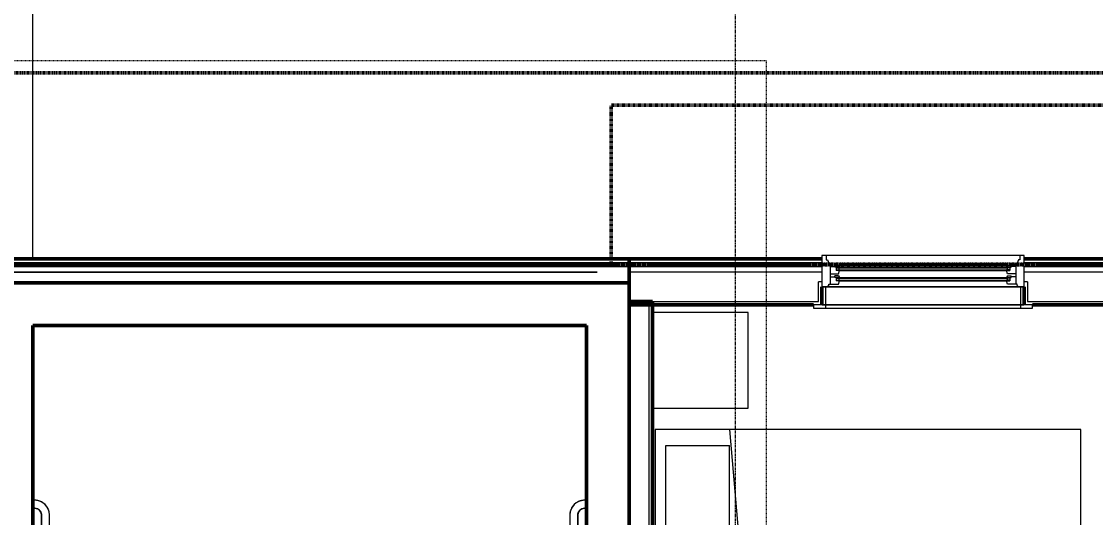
# Model space of a CAD drawing. Header units: inches. Extents: x -4266 to -1814, y 9706 to 12441.
# Drawn here: x -2634.4 to -2432.7, y 12041.1 to 12134.3 of the extents above; entities that cross this region are included whole.
import ezdxf

# ---------------------------------------------------------------- set-up
doc = ezdxf.new("R2010")
doc.units = ezdxf.units.IN
doc.header["$MEASUREMENT"] = 0
for name, pattern in [('Aligning Line 1_8_', [0.25, 0.125, -0.125]), ('Dash', [0.25, 0.125, -0.125]), ('Dash 1_16_', [0.125, 0.0625, -0.0625]), ('Double Dash 3_8_', [1, 0.375, -0.125, 0.125, -0.125, 0.125, -0.125]), ('Grid Line 1_2_', [0.875, 0.5, -0.125, 0.125, -0.125]), ('Overhead 1_16_', [0.101562, 0.0625, -0.039062])]:
    doc.linetypes.add(name, pattern=pattern)
for name, color, linetype, lineweight in [('A-ANNO-DIMS', 211, 'Continuous', 9), ('A-ANNO-DIMS-96', 211, 'Continuous', 9), ('A-FLOR-2', 10, 'Continuous', 13), ('A-FLOR-HRAL-1', 7, 'Continuous', 9), ('A-GLAZ-1', 7, 'Continuous', 9), ('A-GLAZ-2', 50, 'Continuous', 20), ('A-WALL', 113, 'Continuous', 13), ('A-WALL-3', 250, 'Continuous', 50), ('A-WALL-4', 10, 'Continuous', 13), ('A-WALL-9', 113, 'Continuous', 50), ('C-PROP-LINE-1', 250, 'Double Dash 3_8_', 50), ('C-PROP-LINE-2', 91, 'Dash 1_16_', 50), ('G-ANNO-SYMB-1', 147, 'Aligning Line 1_8_', 9), ('I-FURN-1', 7, 'Continuous', 9), ('I-FURN-HDLN-1', 7, 'Dash', 9), ('S-GRID-1', 1, 'Grid Line 1_2_', 9), ('S-STRS-MBND-1', 7, 'Overhead 1_16_', 9)]:
    doc.layers.add(name, color=color, linetype=linetype, lineweight=lineweight)
doc.styles.add('Century Gothic', font='ufonts.com_century-gothic.ttf', dxfattribs={"height": 9})
doc.dimstyles.new('OD__1_16__Tol__', dxfattribs={"dimscale": 12, "dimtxt": 9.397514, "dimasz": 1, "dimexe": 0.75, "dimexo": 0.5, "dimgap": 0.125, "dimtad": 1, "dimdec": 4, "dimrnd": 0.0625, "dimzin": 3, "dimdsep": 46, "dimlunit": 4, "dimtxsty": 'Century Gothic', "dimblk1": 'OBLIQUE', "dimblk2": 'OBLIQUE', "dimsah": 1, "dimcen": 0.09, "dimdle": 0.75, "dimazin": 0, "dimtfac": 1, "dimtdec": 4, "dimtix": 1, "dimtmove": 0, "dimatfit": 3, "dimfxl": 1, "dimtvp": 1, "dimtfill": 1, "dimfrac": 2, "dimtolj": 1, "dimtzin": 0, "dimarcsym": 2})

# ---------------------------------------------------------------- blocks, each defined once
blk = doc.blocks.new('DIMBLOCK18-FLOOR PLAN - 1ST FLOOR')
at = {"layer": 'A-ANNO-DIMS-96', "lineweight": 50}
for p, q in [((-4038.48, 12087.19), (-4044.48, 12093.19)), ((-4038.48, 12087.19), (-4032.48, 12081.19)), ((-4038.48, 11782.99), (-4044.48, 11788.99)), ((-4038.48, 11782.99), (-4032.48, 11776.99))]:
    blk.add_line(p, q, dxfattribs=at)
at = {"layer": 'A-ANNO-DIMS-96'}
for p, q in [((-2526.32, 12087.19), (-4047.48, 12087.19)), ((-4038.48, 11782.99), (-4038.48, 12087.19)), ((-4038.48, 12087.19), (-2526.32, 12087.19)), ((-3753.32, 11782.99), (-4047.48, 11782.99)), ((-4038.48, 11782.99), (-3753.32, 11782.99))]:
    blk.add_line(p, q, dxfattribs=at)
at = {"layer": 'A-ANNO-DIMS-96', "color": 0, "char_height": 9, "attachment_point": 1, "rotation": 90, "line_spacing_factor": 0.984502, "style": 'Century Gothic', "bg_fill": 3, "box_fill_scale": 1.25, "bg_fill_color": 256, "bg_fill_true_color": 13158600, "bg_fill_transparency": 0}
for s, insert, width in [('25\' - 4 3/16"', (-4051.52, 11900.86), 82.1611), ('304.2', (-4033.75, 11919.35), 37.7691)]:
    blk.add_mtext(s, dxfattribs=dict(at, insert=insert, width=width))
blk = doc.blocks.new('_Oblique')
at = {"color": 0, "linetype": 'ByBlock', "lineweight": -2}
blk.add_line((-0.5, -0.5), (0.5, 0.5), dxfattribs=at)

msp = doc.modelspace()

# ---------------------------------------------------------------- linework, layer by layer
at = {"layer": 'A-GLAZ-1'}
for p, q in [((-2481.41671, 12088.0019), (-2480.82296, 12088.0019)), ((-2481.41671, 12087.6269), (-2480.82296, 12087.6269)), ((-2480.94796, 12088.0019), (-2480.94796, 12087.6269)), ((-2480.82296, 12088.1269), (-2449.42452, 12088.1269)), ((-2480.82296, 12088.0019), (-2449.42452, 12088.0019)), ((-2480.82296, 12087.6269), (-2449.42452, 12087.6269)), ((-2448.83077, 12088.0019), (-2449.42452, 12088.0019)), ((-2448.83077, 12087.6269), (-2449.42452, 12087.6269)), ((-2449.29952, 12088.0019), (-2449.29952, 12087.6269)), ((-2481.41671, 12086.0644), (-2480.82296, 12086.0644)), ((-2481.41671, 12085.6894), (-2480.82296, 12085.6894)), ((-2480.94796, 12086.0644), (-2480.94796, 12085.6894)), ((-2480.82296, 12087.5019), (-2449.42452, 12087.5019)), ((-2480.82296, 12086.1894), (-2449.42452, 12086.1894)), ((-2480.82296, 12086.0644), (-2449.42452, 12086.0644)), ((-2480.82296, 12085.6894), (-2449.42452, 12085.6894)), ((-2480.82296, 12085.5644), (-2449.42452, 12085.5644)), ((-2448.83077, 12086.0644), (-2449.42452, 12086.0644)), ((-2448.83077, 12085.6894), (-2449.42452, 12085.6894)), ((-2449.29952, 12086.0644), (-2449.29952, 12085.6894)), ((-2446.17452, 12084.4394), (-2484.07296, 12084.4394)), ((-2484.07296, 12084.4394), (-2484.07296, 12081.0644)), ((-2483.44796, 12084.4394), (-2483.44796, 12081.0644)), ((-2446.79952, 12084.4394), (-2446.79952, 12081.0644)), ((-2446.17452, 12081.0644), (-2446.17452, 12084.4394)), ((-2444.54952, 12081.0644), (-2485.69796, 12081.0644)), ((-2485.69796, 12081.0644), (-2485.69796, 12080.4394)), ((-2485.69796, 12080.4394), (-2444.54952, 12080.4394)), ((-2484.07296, 12081.0644), (-2446.17452, 12081.0644)), ((-2483.44796, 12081.0644), (-2483.44796, 12080.4394)), ((-2446.79952, 12081.0644), (-2446.79952, 12080.4394)), ((-2444.54952, 12080.4394), (-2444.54952, 12081.0644))]:
    msp.add_line(p, q, dxfattribs=at)
at = {"layer": 'A-GLAZ-2'}
for p, q in [((-2446.11202, 12090.3144), (-2484.13546, 12090.3144)), ((-2484.13546, 12090.3144), (-2484.13546, 12084.4394)), ((-2483.32296, 12090.3144), (-2483.32296, 12089.5019)), ((-2446.92452, 12090.3144), (-2446.92452, 12089.5019)), ((-2446.11202, 12084.4394), (-2446.11202, 12090.3144)), ((-2484.13546, 12088.9394), (-2485.63546, 12088.9394)), ((-2483.32296, 12089.5019), (-2483.04827, 12089.5019)), ((-2483.04827, 12089.5019), (-2482.72921, 12088.6894)), ((-2482.72921, 12088.6894), (-2482.26046, 12088.6894)), ((-2482.54171, 12088.2519), (-2481.69796, 12088.2519)), ((-2482.54171, 12088.2519), (-2482.54171, 12084.9394)), ((-2482.26046, 12088.6894), (-2482.26046, 12088.2519)), ((-2480.97921, 12088.47065), (-2481.69796, 12088.47065)), ((-2481.69796, 12088.1269), (-2481.69796, 12088.47065)), ((-2480.82608, 12088.1269), (-2481.69796, 12088.1269)), ((-2481.41671, 12088.1269), (-2481.41671, 12087.5019)), ((-2480.97921, 12088.47065), (-2480.82608, 12088.1269)), ((-2449.26827, 12088.47065), (-2449.42139, 12088.1269)), ((-2449.42139, 12088.1269), (-2448.54952, 12088.1269)), ((-2449.26827, 12088.47065), (-2448.54952, 12088.47065)), ((-2448.83077, 12088.1269), (-2448.83077, 12087.5019)), ((-2448.54952, 12088.1269), (-2448.54952, 12088.47065)), ((-2447.70577, 12088.2519), (-2448.54952, 12088.2519)), ((-2447.98702, 12088.6894), (-2447.98702, 12088.2519)), ((-2447.51827, 12088.6894), (-2447.98702, 12088.6894)), ((-2447.70577, 12088.2519), (-2447.70577, 12084.9394)), ((-2447.1992, 12089.5019), (-2447.51827, 12088.6894)), ((-2446.92452, 12089.5019), (-2447.1992, 12089.5019)), ((-2446.11202, 12088.9394), (-2444.61202, 12088.9394)), ((-2482.54171, 12086.8769), (-2480.97921, 12086.8769)), ((-2482.54171, 12086.3144), (-2481.69796, 12086.3144)), ((-2480.97921, 12086.53315), (-2481.69796, 12086.53315)), ((-2481.69796, 12086.1894), (-2481.69796, 12086.53315)), ((-2480.82608, 12086.1894), (-2481.69796, 12086.1894)), ((-2480.82296, 12087.5019), (-2481.41671, 12087.5019)), ((-2481.41671, 12086.1894), (-2481.41671, 12085.5644)), ((-2480.82296, 12085.5644), (-2481.41671, 12085.5644)), ((-2480.97921, 12086.8769), (-2480.82296, 12087.5019)), ((-2480.97921, 12086.53315), (-2480.82608, 12086.1894)), ((-2480.97921, 12084.9394), (-2480.82296, 12085.5644)), ((-2449.42452, 12087.5019), (-2448.83077, 12087.5019)), ((-2449.26827, 12086.8769), (-2449.42452, 12087.5019)), ((-2449.42452, 12085.5644), (-2448.83077, 12085.5644)), ((-2449.26827, 12084.9394), (-2449.42452, 12085.5644)), ((-2449.26827, 12086.53315), (-2449.42139, 12086.1894)), ((-2449.42139, 12086.1894), (-2448.54952, 12086.1894)), ((-2447.70577, 12086.8769), (-2449.26827, 12086.8769)), ((-2449.26827, 12086.53315), (-2448.54952, 12086.53315)), ((-2448.83077, 12086.1894), (-2448.83077, 12085.5644)), ((-2448.54952, 12086.1894), (-2448.54952, 12086.53315)), ((-2447.70577, 12086.3144), (-2448.54952, 12086.3144)), ((-2484.13546, 12084.4394), (-2446.11202, 12084.4394)), ((-2482.79171, 12084.71956), (-2483.12559, 12084.4394)), ((-2482.79171, 12084.71956), (-2482.79171, 12084.9394)), ((-2482.79171, 12084.9394), (-2480.97921, 12084.9394)), ((-2447.45577, 12084.9394), (-2449.26827, 12084.9394)), ((-2447.45577, 12084.71956), (-2447.45577, 12084.9394)), ((-2447.45577, 12084.71956), (-2447.12189, 12084.4394))]:
    msp.add_line(p, q, dxfattribs=at)
at = {"layer": 'A-WALL'}
for p, q in [((-2520.07374, 11837.1894), (-2520.07374, 12081.6894)), ((-2516.57374, 11724.7394), (-2516.57374, 12081.6894))]:
    msp.add_line(p, q, dxfattribs=at)
at = {"layer": 'A-WALL-3'}
for p, q in [((-2407.33546, 12089.6894), (-2446.11202, 12089.6894)), ((-2484.13546, 12081.0644), (-2484.13546, 12084.4394)), ((-2446.11202, 12084.4394), (-2446.11202, 12081.0644)), ((-2444.54952, 12081.0644), (-2408.89796, 12081.0644))]:
    msp.add_line(p, q, dxfattribs=at)
at = {"layer": 'A-WALL-4'}
for p, q in [((-2407.33546, 12088.9394), (-2446.11202, 12088.9394)), ((-2407.33546, 12088.1894), (-2446.11202, 12088.1894)), ((-2407.33546, 12087.1894), (-2446.11202, 12087.1894)), ((-2484.13546, 12085.3769), (-2484.76046, 12085.3769)), ((-2484.76046, 12081.6894), (-2484.76046, 12085.3769)), ((-2445.48702, 12085.3769), (-2446.11202, 12085.3769)), ((-2445.48702, 12085.3769), (-2445.48702, 12081.6894)), ((-2445.48702, 12081.6894), (-2407.96046, 12081.6894))]:
    msp.add_line(p, q, dxfattribs=at)
at = {"layer": 'A-WALL-9'}
for p, q in [((-2520.32374, 12081.6894), (-2520.32374, 11837.1894)), ((-2515.94874, 12081.6894), (-2520.32374, 12081.6894)), ((-2515.94874, 11837.1894), (-2515.94874, 12081.6894))]:
    msp.add_line(p, q, dxfattribs=at)
at = {"layer": 'C-PROP-LINE-1'}
msp.add_line((-3869.44796, 12124.68951), (-1910.89642, 12124.68951), dxfattribs=at)
at = {"layer": 'C-PROP-LINE-2'}
msp.add_line((-2068.92374, 12118.5894), (-2523.72374, 12118.5894), dxfattribs=at)
at = {"layer": 'G-ANNO-SYMB-1'}
for q in [(-2732.74303, 12126.90448), (-2494.60857, 11811.24352)]:
    msp.add_line((-2494.60857, 12126.90448), q, dxfattribs=at)
at = {"layer": 'I-FURN-1'}
for p, q in [((-2497.94874, 12079.63993), (-2515.94874, 12079.63993)), ((-2497.94874, 12061.63993), (-2497.94874, 12079.63993)), ((-2515.94874, 12061.63993), (-2497.94874, 12061.63993)), ((-2515.44874, 12057.63993), (-2515.44874, 11979.63993)), ((-2435.44874, 12057.63993), (-2515.44874, 12057.63993)), ((-2501.44874, 12057.63993), (-2494.86912, 11979.63993)), ((-2435.44874, 11979.63993), (-2435.44874, 12057.63993)), ((-2513.44874, 12054.63993), (-2501.44874, 12054.63993)), ((-2513.44874, 11982.63993), (-2513.44874, 12054.63993)), ((-2501.44874, 11982.63993), (-2501.44874, 12054.63993))]:
    msp.add_line(p, q, dxfattribs=at)
at = {"layer": 'I-FURN-HDLN-1'}
for p, q in [((-2484.07296, 12081.63993), (-2484.13546, 12081.63993)), ((-2446.11202, 12081.63993), (-2446.17452, 12081.63993))]:
    msp.add_line(p, q, dxfattribs=at)
at = {"layer": 'S-GRID-1'}
msp.add_line((-2500.32374, 9836.17969), (-2500.32374, 12376.79045), dxfattribs=at)

# ---------------------------------------------------------------- next in the draw order: dimensions: what is measured, and where the dimension line sits
at = {"layer": 'A-ANNO-DIMS'}
dim = msp.add_linear_dim(base=(-4038.48434, 12087.1894), p1=(-3747.32374, 11782.9894), p2=(-2520.32374, 12087.1894), angle=90, dimstyle='OD__1_16__Tol__', override={"dimpost": '<>\\X', "dimfxl": 1264.146605}, dxfattribs=at)
dim.commit()
dim.dimension.update_dxf_attribs({"geometry": 'DIMBLOCK18-FLOOR PLAN - 1ST FLOOR', "text_midpoint": (-4038.48434, 11935.0894)})

# ---------------------------------------------------------------- next in the draw order: linework, layer by layer
at = {"layer": 'A-FLOR-2'}
msp.add_line((-2632.32374, 12089.6894), (-2632.32374, 12143.7894), dxfattribs=at)
at = {"layer": 'A-FLOR-HRAL-1'}
for p, q in [((-2631.94874, 12044.3144), (-2632.32374, 12044.3144)), ((-2631.94874, 12044.3144), (-2632.32374, 12044.3144)), ((-2528.32374, 12044.3144), (-2528.69874, 12044.3144)), ((-2528.32374, 12044.3144), (-2528.69874, 12044.3144)), ((-2632.32374, 12042.8144), (-2631.94874, 12042.8144)), ((-2631.94874, 12042.8144), (-2632.32374, 12042.8144)), ((-2630.69874, 12041.5644), (-2630.69874, 12029.7654)), ((-2630.69874, 12029.7654), (-2630.69874, 12041.5644)), ((-2629.19874, 12029.7654), (-2629.19874, 12041.5644)), ((-2629.19874, 12029.7654), (-2629.19874, 12041.5644)), ((-2531.44874, 12041.5644), (-2531.44874, 12029.7654)), ((-2531.44874, 12041.5644), (-2531.44874, 12029.7654)), ((-2529.94874, 12029.7654), (-2529.94874, 12041.5644)), ((-2529.94874, 12041.5644), (-2529.94874, 12029.7654)), ((-2528.69874, 12042.8144), (-2528.32374, 12042.8144)), ((-2528.32374, 12042.8144), (-2528.69874, 12042.8144))]:
    msp.add_line(p, q, dxfattribs=at)
at = {"layer": 'A-FLOR-HRAL-1', "flags": 128}
for points in [[(-2629.19874, 12041.5644), (-2629.20094, 12041.67437), (-2629.20753, 12041.78416), (-2629.21851, 12041.8936), (-2629.23386, 12042.00252), (-2629.25355, 12042.11074), (-2629.27756, 12042.21808), (-2629.30583, 12042.32437), (-2629.33834, 12042.42945), (-2629.37502, 12042.53315), (-2629.41582, 12042.6353), (-2629.46067, 12042.73573), (-2629.5095, 12042.83429), (-2629.56223, 12042.93082), (-2629.61879, 12043.02516), (-2629.67906, 12043.11716), (-2629.74297, 12043.20668), (-2629.81041, 12043.29358), (-2629.88127, 12043.3777), (-2629.95544, 12043.45893), (-2630.03279, 12043.53713), (-2630.11321, 12043.61216), (-2630.19657, 12043.68393), (-2630.28273, 12043.7523), (-2630.37156, 12043.81717), (-2630.46291, 12043.87844), (-2630.55663, 12043.93601), (-2630.65258, 12043.98978), (-2630.75061, 12044.03967), (-2630.85055, 12044.0856), (-2630.95225, 12044.1275), (-2631.05555, 12044.1653), (-2631.16027, 12044.19894), (-2631.26625, 12044.22836), (-2631.37333, 12044.25352), (-2631.48133, 12044.27438), (-2631.59007, 12044.29091), (-2631.69939, 12044.30307), (-2631.80911, 12044.31085), (-2631.91905, 12044.31424), (-2631.94874, 12044.3144)], [(-2528.69874, 12044.3144), (-2528.80871, 12044.3122), (-2528.9185, 12044.3056), (-2529.02795, 12044.29462), (-2529.13686, 12044.27927), (-2529.24508, 12044.25958), (-2529.35242, 12044.23558), (-2529.45871, 12044.2073), (-2529.56379, 12044.17479), (-2529.66749, 12044.13811), (-2529.76964, 12044.09731), (-2529.87007, 12044.05246), (-2529.96863, 12044.00363), (-2530.06516, 12043.9509), (-2530.1595, 12043.89435), (-2530.2515, 12043.83407), (-2530.34102, 12043.77016), (-2530.42792, 12043.70272), (-2530.51204, 12043.63186), (-2530.59327, 12043.5577), (-2530.67147, 12043.48034), (-2530.74651, 12043.39992), (-2530.81827, 12043.31656), (-2530.88664, 12043.2304), (-2530.95151, 12043.14158), (-2531.01278, 12043.05023), (-2531.07035, 12042.9565), (-2531.12412, 12042.86055), (-2531.17401, 12042.76252), (-2531.21995, 12042.66258), (-2531.26184, 12042.56088), (-2531.29964, 12042.45759), (-2531.33328, 12042.35286), (-2531.3627, 12042.24688), (-2531.38786, 12042.1398), (-2531.40872, 12042.03181), (-2531.42525, 12041.92306), (-2531.43741, 12041.81374), (-2531.44519, 12041.70403), (-2531.44858, 12041.59409), (-2531.44874, 12041.5644)], [(-2631.94874, 12042.8144), (-2631.89875, 12042.8134), (-2631.84884, 12042.8104), (-2631.7991, 12042.80541), (-2631.74959, 12042.79843), (-2631.7004, 12042.78948), (-2631.65161, 12042.77857), (-2631.60329, 12042.76572), (-2631.55553, 12042.75094), (-2631.50839, 12042.73427), (-2631.46196, 12042.71572), (-2631.41631, 12042.69534), (-2631.37151, 12042.67314), (-2631.32764, 12042.64917), (-2631.28475, 12042.62346), (-2631.24293, 12042.59607), (-2631.20224, 12042.56702), (-2631.16275, 12042.53636), (-2631.12451, 12042.50415), (-2631.08758, 12042.47044), (-2631.05204, 12042.43528), (-2631.01793, 12042.39872), (-2630.98531, 12042.36084), (-2630.95423, 12042.32167), (-2630.92475, 12042.2813), (-2630.8969, 12042.23977), (-2630.87073, 12042.19717), (-2630.84629, 12042.15356), (-2630.82361, 12042.109), (-2630.80273, 12042.06357), (-2630.78369, 12042.01734), (-2630.76651, 12041.97039), (-2630.75122, 12041.92279), (-2630.73784, 12041.87462), (-2630.72641, 12041.82594), (-2630.71692, 12041.77686), (-2630.70941, 12041.72743), (-2630.70389, 12041.67774), (-2630.70035, 12041.62786), (-2630.69881, 12041.57789), (-2630.69874, 12041.5644)], [(-2529.94874, 12041.5644), (-2529.94774, 12041.61438), (-2529.94474, 12041.66429), (-2529.93975, 12041.71404), (-2529.93277, 12041.76354), (-2529.92382, 12041.81273), (-2529.91291, 12041.86152), (-2529.90006, 12041.90984), (-2529.88528, 12041.9576), (-2529.86861, 12042.00474), (-2529.85006, 12042.05117), (-2529.82968, 12042.09682), (-2529.80748, 12042.14162), (-2529.78351, 12042.1855), (-2529.75781, 12042.22838), (-2529.73041, 12042.2702), (-2529.70136, 12042.31089), (-2529.6707, 12042.35039), (-2529.63849, 12042.38863), (-2529.60478, 12042.42555), (-2529.56962, 12042.46109), (-2529.53307, 12042.4952), (-2529.49518, 12042.52782), (-2529.45601, 12042.5589), (-2529.41564, 12042.58839), (-2529.37411, 12042.61623), (-2529.33151, 12042.6424), (-2529.2879, 12042.66684), (-2529.24334, 12042.68952), (-2529.19791, 12042.7104), (-2529.15168, 12042.72944), (-2529.10473, 12042.74663), (-2529.05713, 12042.76192), (-2529.00896, 12042.77529), (-2528.96029, 12042.78673), (-2528.9112, 12042.79621), (-2528.86177, 12042.80372), (-2528.81208, 12042.80925), (-2528.7622, 12042.81278), (-2528.71223, 12042.81432), (-2528.69874, 12042.8144)]]:
    msp.add_lwpolyline(points, dxfattribs=at)
at = {"layer": 'A-FLOR-HRAL-1'}
for centre, radius, start, end in [((-2631.94874, 12041.5644), 2.75, 0, 90), ((-2528.69874, 12041.5644), 2.75, 90, 180), ((-2631.94874, 12041.5644), 1.25, 0, 90), ((-2528.69874, 12041.5644), 1.25, 90, 180)]:
    msp.add_arc(centre, radius, start, end, dxfattribs=at)
at = {"layer": 'A-WALL-3'}
for p, q in [((-2520.32374, 12089.6894), (-2656.32374, 12089.6894)), ((-2484.13546, 12089.6894), (-2520.32374, 12089.6894)), ((-2520.32374, 12089.6894), (-2520.32374, 12081.0644)), ((-2520.32374, 12085.1894), (-2520.32374, 12089.6894)), ((-2656.32374, 12085.1894), (-2520.32374, 12085.1894)), ((-2632.32374, 12085.1894), (-2656.32374, 12085.1894)), ((-2520.32374, 12085.1894), (-2632.32374, 12085.1894)), ((-2520.32374, 12077.1894), (-2520.32374, 12085.1894)), ((-2520.32374, 12081.0644), (-2485.69796, 12081.0644)), ((-2632.32374, 12077.1894), (-2528.32374, 12077.1894)), ((-2632.32374, 11897.1894), (-2632.32374, 12077.1894)), ((-2528.32374, 12077.1894), (-2528.32374, 11914.3144)), ((-2520.32374, 11845.1894), (-2520.32374, 12077.1894))]:
    msp.add_line(p, q, dxfattribs=at)
at = {"layer": 'A-WALL-4'}
for p, q in [((-2520.32374, 12088.9394), (-2656.32374, 12088.9394)), ((-2520.32374, 12088.1894), (-2656.32374, 12088.1894)), ((-2484.13546, 12088.9394), (-2520.32374, 12088.9394)), ((-2484.13546, 12088.1894), (-2520.32374, 12088.1894)), ((-2484.13546, 12087.1894), (-2520.32374, 12087.1894)), ((-2520.32374, 12081.6894), (-2484.76046, 12081.6894))]:
    msp.add_line(p, q, dxfattribs=at)
at = {"layer": 'C-PROP-LINE-1'}
msp.add_line((-3833.41046, 12088.68951), (-1910.89642, 12088.68951), dxfattribs=at)
at = {"layer": 'C-PROP-LINE-2'}
for p, q in [((-2523.72374, 12088.5894), (-2523.72374, 12118.5894)), ((-2099.26202, 12088.5894), (-3832.16202, 12088.5894)), ((-2636.92374, 12088.5894), (-2523.72374, 12088.5894))]:
    msp.add_line(p, q, dxfattribs=at)
at = {"layer": 'S-STRS-MBND-1'}
for p, q in [((-2632.32374, 12077.1894), (-2632.32374, 12029.1894)), ((-2528.32374, 12077.1894), (-2632.32374, 12077.1894)), ((-2528.32374, 12018.1894), (-2528.32374, 12077.1894))]:
    msp.add_line(p, q, dxfattribs=at)

doc.saveas('drawing.dxf')
